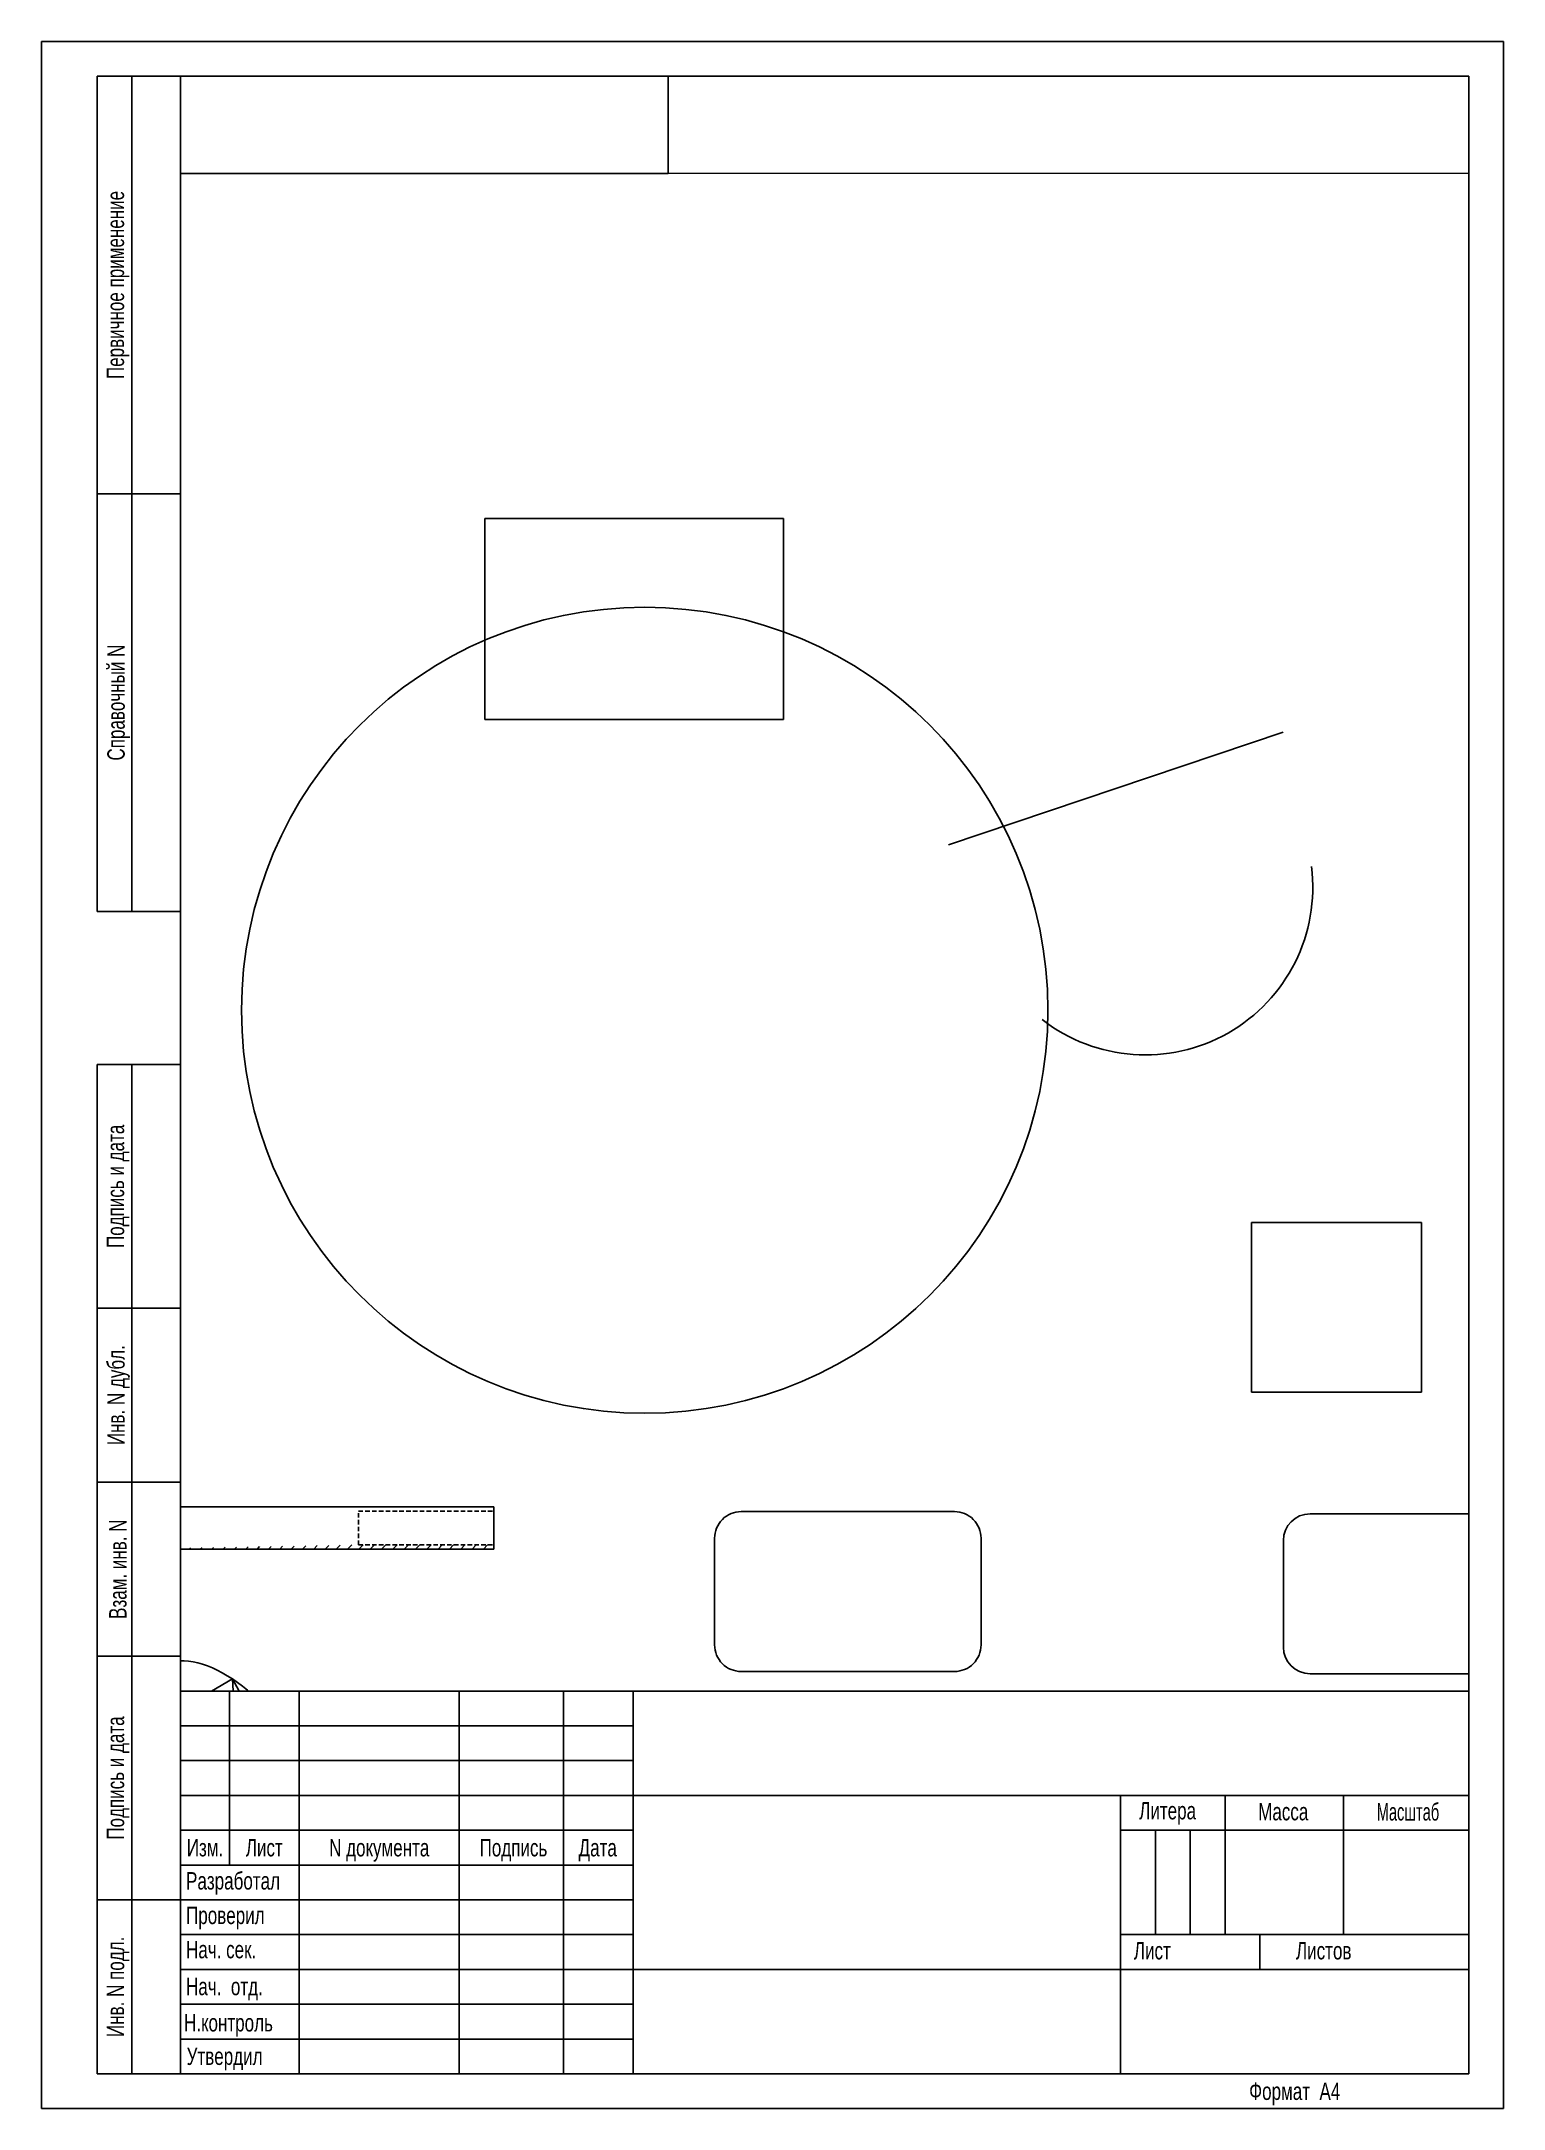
# Paper-space layout 'А4_лист1' of a CAD drawing. Header units: millimetres. Extents: x 0 to 210, y 0 to 297.
# The model-space entities are those that its viewports show. They can reach past a viewport. Long polylines and large blocks are cut down to what shows.
import ezdxf
from ezdxf.enums import TextEntityAlignment as Align

# ---------------------------------------------------------------- set-up
doc = ezdxf.new("R2010")
doc.units = ezdxf.units.MM
doc.linetypes.add('ACAD_ISO04W100', pattern=[30, 24, -3, 0, -3])
doc.linetypes.add('НЕВИДИМАЯ', pattern=[0.375, 0.25, -0.125])
doc.layers.add('Видовой', color=5, linetype='Continuous', plot=False)
for name, color, linetype in [('Контур', 4, 'Continuous'), ('рамка', 6, 'Continuous'), ('Штрих', 1, 'Continuous')]:
    doc.layers.add(name, color=color, linetype=linetype)
doc.styles.get("Standard").update_dxf_attribs({"font": 'arial.ttf'})

msp = doc.modelspace()

# ---------------------------------------------------------------- linework, layer by layer
for p, q in [((189.39, 111.94), (329.09, 111.94)), ((329.09, 96.06), (329.09, 111.94)), ((635.31, 109.29), (715.31, 109.29)), ((189.39, 96.06), (329.09, 96.06)), ((625.31, 59.29), (625.31, 99.29)), ((194.26, 26.14), (231, 47.35)), ((231, 47.35), (273.43, -26.14)), ((715.31, 49.29), (635.31, 49.29))]:
    msp.add_line(p, q)
at = {"linetype": 'НЕВИДИМАЯ'}
for p, q in [((278.29, 110.35), (329.09, 110.35)), ((278.29, 97.65), (278.29, 110.35)), ((278.29, 97.65), (329.09, 97.65))]:
    msp.add_line(p, q, dxfattribs=at)
at = {"color": 1, "linetype": 'ACAD_ISO04W100'}
msp.add_line((231, 47.35), (236.69, -47.35), dxfattribs=at)
msp.add_lwpolyline([(421.91, 110.14), (501.91, 110.14, -0.414214), (511.91, 100.14), (511.91, 60.14, -0.414214), (501.91, 50.14), (421.91, 50.14, -0.414214), (411.91, 60.14), (411.91, 100.14, -0.414214)], format="xyb", close=True)
for centre, start, end in [((635.31, 99.29), 90, 180), ((635.31, 59.29), 180, 270)]:
    msp.add_arc(centre, 10, start, end)
msp.add_ellipse((233.85, 0), major_axis=(-30, 51.96), ratio=0.5, start_param=4.712389, end_param=10.995574)
at = {"layer": 'Контур'}
for p, q in [((325.72, 482.82), (437.76, 482.82)), ((325.72, 407.45), (325.72, 482.82)), ((437.76, 482.82), (437.76, 407.45)), ((437.76, 407.45), (325.72, 407.45)), ((499.63, 360.44), (625.28, 402.65)), ((613.39, 218.67), (677.07, 218.67)), ((613.39, 154.99), (613.39, 218.67)), ((677.07, 218.67), (677.07, 154.99)), ((677.07, 154.99), (613.39, 154.99))]:
    msp.add_line(p, q, dxfattribs=at)
for centre, radius in [((385.72, 298.29), 151.25), ((203.65, 153.04), 7.19)]:
    msp.add_circle(centre, radius, dxfattribs=at)
msp.add_arc((573.47, 344.4), 62.87, 232.11491, 7.15923, dxfattribs=at)
at = {"layer": 'Штрих', "linetype": 'Continuous'}
for p, q in [((198.72, 147.81), (208.88, 157.97)), ((201.38, 146.22), (210.47, 155.31)), ((205.49, 146.09), (210.6, 151.2)), ((210.61, 96.06), (211, 96.45)), ((214.86, 96.06), (215.32, 96.53)), ((219.1, 96.06), (219.64, 96.6)), ((223.34, 96.06), (223.96, 96.68)), ((227.59, 96.06), (228.28, 96.76)), ((231.83, 96.06), (232.6, 96.83)), ((236.07, 96.06), (236.92, 96.91)), ((240.31, 96.06), (241.24, 96.99)), ((244.56, 96.06), (245.56, 97.07)), ((248.8, 96.06), (249.88, 97.14)), ((253.04, 96.06), (254.2, 97.22)), ((257.28, 96.06), (258.52, 97.3)), ((261.53, 96.06), (262.84, 97.37)), ((265.77, 96.06), (267.16, 97.45)), ((270.01, 96.06), (271.48, 97.53)), ((274.25, 96.06), (275.8, 97.61)), ((278.5, 96.06), (280.08, 97.65)), ((282.74, 96.06), (284.33, 97.65)), ((286.98, 96.06), (288.57, 97.65)), ((291.22, 96.06), (292.81, 97.65)), ((295.47, 96.06), (297.05, 97.65)), ((299.71, 96.06), (301.3, 97.65)), ((303.95, 96.06), (305.54, 97.65)), ((308.2, 96.06), (309.78, 97.65)), ((312.44, 96.06), (314.03, 97.65)), ((316.68, 96.06), (318.27, 97.65)), ((320.92, 96.06), (322.51, 97.65)), ((325.17, 96.06), (326.75, 97.65))]:
    msp.add_line(p, q, dxfattribs=at)

psp = doc.layouts.new('А4_лист1')

# ---------------------------------------------------------------- linework, layer by layer
at = {"layer": 'рамка', "color": 4, "linetype": 'Continuous'}
for p, q in [((210, 297), (0, 297)), ((0, 297), (0, 0)), ((210, 0), (210, 297)), ((0, 0), (210, 0))]:
    psp.add_line(p, q, dxfattribs=at)
at = {"layer": 'рамка', "color": 5, "linetype": 'Continuous'}
for p, q in [((8, 172), (8, 292)), ((8, 292), (20, 292)), ((13, 292), (13, 172)), ((205, 292), (20, 292)), ((20, 292), (20, 5)), ((90, 278), (90, 292)), ((205, 5), (205, 292)), ((20, 278), (90, 278)), ((8, 232), (20, 232)), ((20, 172), (8, 172)), ((8, 5), (8, 150)), ((8, 150), (20, 150)), ((13, 150), (13, 5)), ((20, 115), (8, 115)), ((8, 90), (20, 90)), ((20, 65), (8, 65)), ((20, 60), (205, 60)), ((20, 60), (20, 5)), ((27, 60), (27, 35)), ((37, 60), (37, 5)), ((60, 60), (60, 5)), ((75, 60), (75, 5)), ((85, 60), (85, 5)), ((85, 45), (205, 45)), ((155, 5), (155, 45)), ((155, 4.92), (155, 44.92)), ((170, 25), (170, 44.92)), ((187, 25), (187, 44.92)), ((20, 40), (85, 40)), ((155, 40), (205, 40)), ((20, 35), (85, 35)), ((8, 30), (20, 30)), ((155, 25), (205, 25)), ((175, 20), (175, 25)), ((85, 20), (205, 20)), ((20, 5), (8, 5)), ((20, 5), (205, 5))]:
    psp.add_line(p, q, dxfattribs=at)
at = {"layer": 'рамка', "color": 3, "linetype": 'Continuous'}
for p, q in [((20, 55), (85, 55)), ((20, 50), (85, 50)), ((20, 45), (85, 45)), ((160, 25), (160, 39.92)), ((165, 25), (165, 39.92)), ((20, 30), (85, 30)), ((20, 25), (85, 25)), ((20, 20), (85, 20)), ((20, 15), (85, 15)), ((20, 10), (85, 10))]:
    psp.add_line(p, q, dxfattribs=at)

# ---------------------------------------------------------------- texts
at = {"layer": 'рамка', "color": 3, "linetype": 'Continuous', "width": 0.7}
for s, p in [('Первичное применение', (11, 262)), ('Справочный N', (11, 202)), ('Подпись и дата', (11, 132.5)), ('Инв. N дубл.', (11, 102.5)), ('Взам. инв. N', (11, 77.5)), ('Подпись и дата', (11, 47.5)), ('Инв. N подл.', (11, 17.5))]:
    psp.add_text(s, height=2.5, rotation=90, dxfattribs=at).set_placement(p, align=Align.MIDDLE)
at = {"layer": 'рамка', "color": 3, "linetype": 'Continuous'}
for s, width, p in [('Литера', 0.7, (157.66, 41.56)), ('Масса', 0.7, (174.75, 41.42)), ('Масштаб', 0.6, (191.78, 41.39)), ('Разработал', 0.7, (20.78, 31.48)), ('Проверил', 0.7, (20.78, 26.52)), ('Нач. сек.', 0.7, (20.78, 21.6)), ('Лист', 0.7, (156.89, 21.44)), ('Листов', 0.7, (180.18, 21.44)), ('Нач.  отд.', 0.7, (20.78, 16.3)), ('Н.контроль', 0.7, (20.49, 11.09)), ('Утвердил', 0.7, (20.86, 6.28))]:
    psp.add_text(s, height=2.5, dxfattribs=dict(at, width=width)).set_placement(p)
at = {"layer": 'рамка', "color": 3, "linetype": 'Continuous', "width": 0.7}
for s, p in [('Изм.', (23.5, 37.49)), ('Лист', (32.01, 37.49)), ('N документа', (48.52, 37.49)), ('Подпись', (67.8, 37.49)), ('Дата', (79.9, 37.49)), ('Формат  A4', (180, 2.5))]:
    psp.add_text(s, height=2.5, dxfattribs=at).set_placement(p, align=Align.MIDDLE_CENTER)

# ---------------------------------------------------------------- viewports
at = {"layer": 'Видовой', "view_target_point": (153.8, 42.03)}
psp.add_viewport(center=(112.5, 169), size=(185, 218), view_center_point=(299.44, 285.52), view_height=569.483, dxfattribs=at)

doc.saveas('drawing.dxf')
